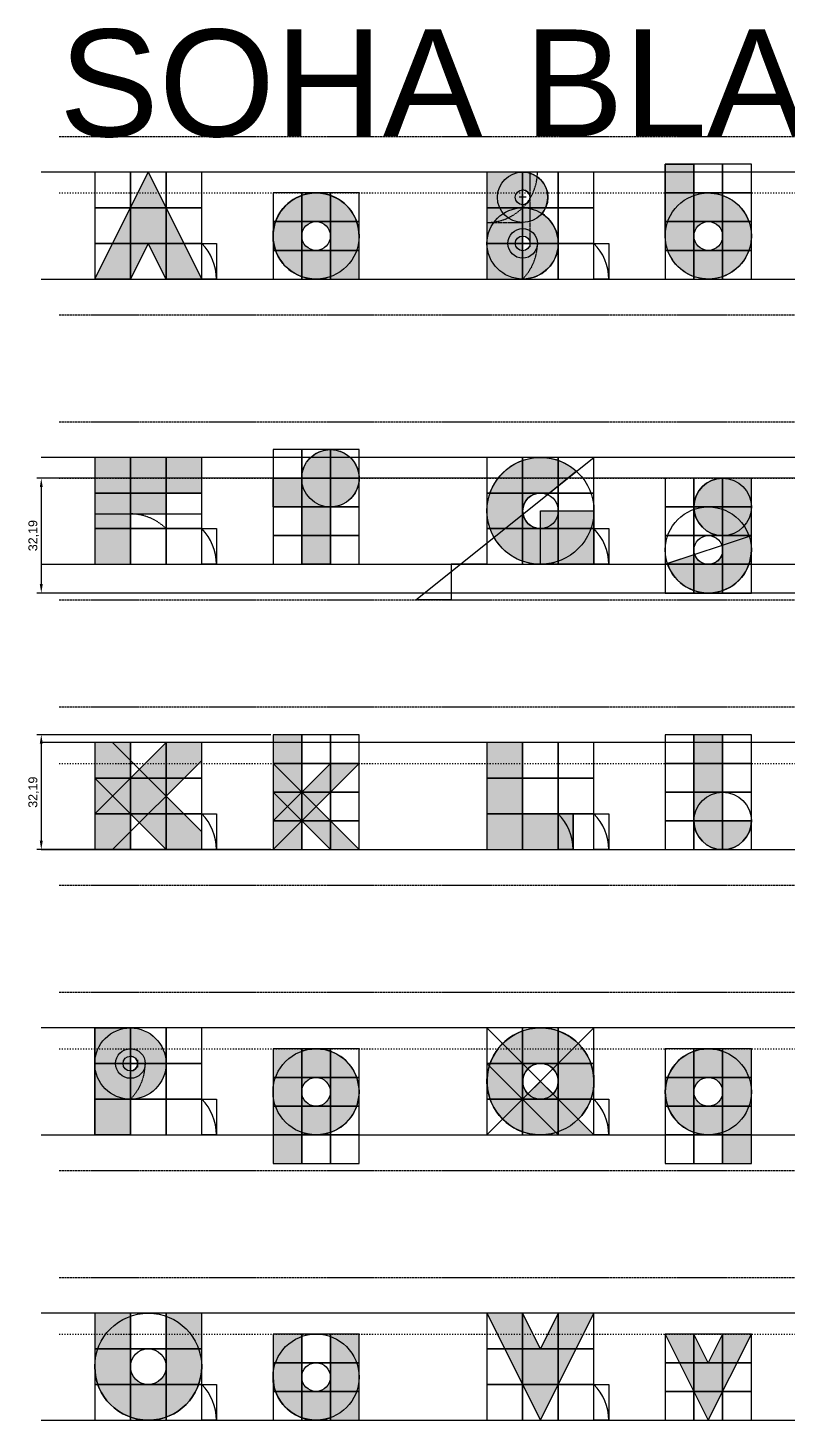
# Model space of a CAD drawing. Header units: millimetres. Extents: x -19 to 3010, y -292 to 470.
# Drawn here: x -18.8 to 194.5, y 80 to 470.4 of the extents above; entities that cross this region are included whole.
import ezdxf

# ---------------------------------------------------------------- set-up
doc = ezdxf.new("R2010")
doc.units = ezdxf.units.MM
doc.linetypes.add('ACAD_ISO02W100', pattern=[15, 12, -3])
doc.linetypes.add('ACAD_ISO03W100', pattern=[30, 12, -18])
for name, color, linetype in [('GUIDES', 252, 'Continuous'), ('guides_minor', 12, 'Continuous'), ('Lettering', 7, 'Continuous'), ('LINES', 252, 'Continuous'), ('Outlines', 5, 'Continuous')]:
    doc.layers.add(name, color=color, linetype=linetype)
doc.styles.get("Standard").update_dxf_attribs({"font": 'arial.ttf'})
doc.dimstyles.new('ISO-25', dxfattribs={"dimtxt": 2.5, "dimasz": 2.5, "dimexe": 1.25, "dimexo": 0.625, "dimtad": 1, "dimtxsty": 'Standard', "dimcen": 2.5, "dimadec": 0, "dimazin": 0, "dimtfac": 1, "dimtmove": 0, "dimatfit": 3, "dimfxl": 1, "dimarcsym": 0})

# ---------------------------------------------------------------- blocks, each defined once
blk = doc.blocks.new('*D9')
at = {"layer": 'Defpoints', "color": 0, "transparency": 16777216}
for p in [(50.00000000000005, 272.1895141649748), (-14.99999999999999, 240.0000000000001), (50.00000000000004, 240.0000000000001)]:
    blk.add_point(p, dxfattribs=at)
at = {"layer": 'guides_minor', "color": 0, "lineweight": -2, "transparency": 16777216}
for p, q in [((49.37500000000005, 272.1895141649748), (-16.25000000000001, 272.1895141649748)), ((-15, 269.6895141649748), (-14.99999999999999, 242.5000000000001)), ((49.37500000000004, 240.0000000000001), (-16.25, 240.0000000000001))]:
    blk.add_line(p, q, dxfattribs=at)
at = {"layer": 'guides_minor', "color": 0, "transparency": 16777216}
for points in [[(-15.41666666666667, 269.6895141649748), (-14.58333333333334, 269.6895141649748), (-15, 272.1895141649748)], [(-15.41666666666666, 242.5000000000001), (-14.58333333333333, 242.5000000000001), (-14.99999999999999, 240.0000000000001)]]:
    blk.add_solid(points, dxfattribs=at)
at = {"layer": 'guides_minor', "color": 0, "transparency": 16777216, "insert": (-17.12738744884031, 256.0947570824874), "char_height": 2.5, "attachment_point": 5, "rotation": 90}
blk.add_mtext('32,19', dxfattribs=at)
blk = doc.blocks.new('*D10')
at = {"layer": 'Defpoints', "color": 0, "transparency": 16777216}
for p in [(490.0000000000002, 344.1421356237311), (-15, 311.9526214587565), (490.0000000000002, 311.9526214587566)]:
    blk.add_point(p, dxfattribs=at)
at = {"layer": 'guides_minor', "color": 0, "lineweight": -2, "transparency": 16777216}
for p, q in [((489.3750000000002, 344.1421356237311), (-16.25000000000002, 344.142135623731)), ((-15.00000000000001, 341.642135623731), (-15, 314.4526214587565)), ((489.3750000000002, 311.9526214587566), (-16.25000000000001, 311.9526214587565))]:
    blk.add_line(p, q, dxfattribs=at)
at = {"layer": 'guides_minor', "color": 0, "transparency": 16777216}
for points in [[(-15.41666666666668, 341.642135623731), (-14.58333333333334, 341.642135623731), (-15.00000000000001, 344.142135623731)], [(-15.41666666666667, 314.4526214587565), (-14.58333333333334, 314.4526214587565), (-15, 311.9526214587565)]]:
    blk.add_solid(points, dxfattribs=at)
at = {"layer": 'guides_minor', "color": 0, "transparency": 16777216, "insert": (-17.12738744884029, 328.0473785412437), "char_height": 2.5, "attachment_point": 5, "rotation": 90}
blk.add_mtext('32,19', dxfattribs=at)

msp = doc.modelspace()

# ---------------------------------------------------------------- hatches: boundary and pattern name
at = {"layer": 'Lettering'}
h = msp.add_hatch(color=256, dxfattribs=at)
h.dxf.hatch_style = 1
h.paths.add_polyline_path([(2.309263891220326e-14, 400), (15.00000000000002, 430), (30.00000000000002, 400), (20.00000000000002, 400), (15.00000000000002, 410), (10.00000000000002, 400)])
h = msp.add_hatch(color=256, dxfattribs=at)
h.dxf.hatch_style = 1
edge = h.paths.add_edge_path(flags=16)
edge.add_line((120, 425), (120, 420.857864376269))
edge.add_arc((120, 422.9289321881345), 2.071067811865476, 270.0000000000004, 449.9999999999995)
edge = h.paths.add_edge_path(flags=16)
edge.add_line((120, 407.9289321881345), (120, 412.0710678118655))
edge.add_arc((120, 410), 2.071067811865476, -90, 90, ccw=False)
edge = h.paths.add_edge_path()
edge.add_arc((120, 410), 10, 269.9999999999999, 417.1202071191413)
edge.add_arc((120, 422.9289321881345), 7.071067811865461, 320.1518976431338, 450)
edge.add_line((120, 430), (110, 430))
edge.add_line((110, 430), (110, 400))
edge.add_line((110, 400), (120, 400))
h = msp.add_hatch(color=256, dxfattribs=at)
h.dxf.hatch_style = 1
edge = h.paths.add_edge_path(flags=16)
edge.add_arc((172.0710678118655, 412.0710678118655), 4.023689270621816, 0, 360)
edge = h.paths.add_edge_path()
edge.add_line((168.0473785412437, 432.1895141649746), (168.0473785412437, 424.142135623731))
edge.add_line((168.0473785412437, 424.142135623731), (168.0473785412437, 423.4517796864425))
edge.add_arc((172.0710678118655, 412.0710678118655), 12.07106781186544, -179.99999999999977, 109.47122063449069, ccw=False)
edge.add_line((160, 412.0710678118655), (160, 416.0947570824873))
edge.add_line((160, 416.0947570824873), (160, 424.142135623731))
edge.add_line((160, 424.142135623731), (160, 432.1895141649746))
edge.add_line((160, 432.1895141649746), (168.0473785412437, 432.1895141649746))
h = msp.add_hatch(color=256, dxfattribs=at)
h.dxf.hatch_style = 1
edge = h.paths.add_edge_path(flags=16)
edge.add_arc((62.07106781186549, 412.0710678118655), 4.023689270621844, 0, 270.0000000000001, ccw=False)
edge.add_line((66.09475708248732, 412.0710678118655), (66.09475708248732, 408.0473785412437))
edge.add_line((66.09475708248732, 408.0473785412437), (62.0710678118655, 408.0473785412436))
edge = h.paths.add_edge_path()
edge.add_line((66.09475708248732, 400.6903559372885), (66.09475708248732, 400))
edge.add_line((66.09475708248732, 400), (74.14213562373098, 400))
edge.add_line((74.14213562373098, 400), (74.14213562373098, 412.0710678118655))
edge.add_arc((62.0710678118655, 412.0710678118654), 12.07106781186548, 2.698094356339562e-13, 289.4712206344907)
h = msp.add_hatch(color=256, dxfattribs=at)
h.dxf.hatch_style = 1
edge = h.paths.add_edge_path()
edge.add_line((66.09475708248729, 336.0947570824873), (66.09475708248729, 328.0473785412437))
edge.add_line((66.09475708248729, 328.0473785412437), (66.09475708248729, 320))
edge.add_line((66.09475708248729, 320), (58.04737854124365, 320))
edge.add_line((58.04737854124365, 320), (58.04737854124365, 328.0473785412437))
edge.add_line((58.04737854124365, 328.0473785412437), (58.04737854124365, 336.0947570824873))
edge.add_line((58.04737854124365, 336.0947570824873), (50, 336.0947570824873))
edge.add_line((50, 336.0947570824873), (50, 344.142135623731))
edge.add_line((50, 344.142135623731), (58.04737854124365, 344.142135623731))
edge.add_arc((66.09475708248732, 344.142135623731), 8.047378541243667, -90.00000000000023, 180, ccw=False)
h = msp.add_hatch(color=256, dxfattribs=at)
h.dxf.hatch_style = 1
h.paths.add_polyline_path([(3.552713678800501e-15, 350), (3.552713678800501e-15, 320), (10, 320), (10.00000000000001, 334.142135623731), (20, 334.142135623731), (20, 340), (30, 340), (30, 350)])
h = msp.add_hatch(color=256, dxfattribs=at)
h.dxf.hatch_style = 1
edge = h.paths.add_edge_path()
edge.add_line((125, 340), (127.5, 340))
edge.add_line((127.5, 340), (135.1058938786648, 346.0847151029319))
edge.add_arc((125, 335.0000000000001), 15.00000000000005, 47.6446851857757, 289.4712206344906)
edge.add_line((130, 320.857864376269), (130, 320))
edge.add_line((130, 320), (140, 320))
edge.add_line((140, 320), (140, 335))
edge.add_line((140, 335), (125, 335))
edge.add_line((125, 335), (125, 330))
edge.add_arc((125, 335), 5, 90, 270, ccw=False)
h = msp.add_hatch(color=256, dxfattribs=at)
h.dxf.hatch_style = 1
edge = h.paths.add_edge_path()
edge.add_arc((176.0947570824873, 336.0947570824873), 8.047378541243631, 90, 270)
edge.add_line((176.0947570824873, 328.0473785412437), (176.0947570824873, 324.0236892706218))
edge.add_arc((172.0710678118654, 324.0236892706218), 4.023689270621844, -161.5650511770791, 0, ccw=False)
edge.add_line((168.2538610042815, 322.7512870014273), (160.6194473891135, 320.2064824630379))
edge.add_arc((172.0710678118654, 324.0236892706218), 12.0710678118655, 198.4349488229218, 360)
edge.add_line((184.142135623731, 324.0236892706218), (184.142135623731, 344.142135623731))
edge.add_line((184.142135623731, 344.142135623731), (176.0947570824873, 344.142135623731))
h = msp.add_hatch(color=256, dxfattribs=at)
h.dxf.hatch_style = 1
h.paths.add_polyline_path([(20.00000000000001, 240), (30.00000000000001, 240), (30.00000000000001, 245), (20.00000000000001, 255), (30.00000000000001, 265), (30.00000000000001, 270), (20.00000000000001, 270), (10.00000000000001, 260), (10.00000000000001, 270), (1.4210854715202e-14, 270), (1.4210854715202e-14, 240), (10.00000000000001, 240), (10.00000000000001, 250)])
h = msp.add_hatch(color=256, dxfattribs=at)
h.dxf.hatch_style = 1
h.paths.add_polyline_path([(74.14213562373098, 264.142135623731), (66.09475708248732, 264.142135623731), (58.04737854124367, 256.0947570824873), (58.04737854124367, 272.1895141649746), (50.00000000000002, 272.1895141649746), (50.00000000000002, 240), (58.04737854124367, 240), (58.04737854124367, 248.0473785412436), (66.09475708248732, 240), (74.14213562373098, 240), (62.07106781186551, 252.0710678118655)])
h = msp.add_hatch(color=256, dxfattribs=at)
h.dxf.hatch_style = 1
h.paths.add_polyline_path([(120, 270), (110, 270), (110, 240), (134.142135623731, 240), (134.142135623731, 250), (120, 250)])
h = msp.add_hatch(color=256, dxfattribs=at)
h.dxf.hatch_style = 1
edge = h.paths.add_edge_path()
edge.add_line((168.0473785412437, 264.142135623731), (168.0473785412437, 256.0947570824873))
edge.add_line((168.0473785412437, 256.0947570824873), (168.0473785412437, 248.0473785412437))
edge.add_arc((176.0947570824873, 248.0473785412437), 8.047378541243631, 180, 360)
edge.add_line((184.142135623731, 248.0473785412437), (176.0947570824873, 248.0473785412437))
edge.add_line((176.0947570824873, 248.0473785412437), (176.0947570824873, 256.0947570824873))
edge.add_line((176.0947570824873, 256.0947570824873), (176.0947570824873, 264.142135623731))
edge.add_line((176.0947570824873, 264.142135623731), (176.0947570824873, 272.1895141649746))
edge.add_line((176.0947570824873, 272.1895141649746), (168.0473785412437, 272.1895141649746))
edge.add_line((168.0473785412437, 272.1895141649746), (168.0473785412437, 264.142135623731))
h = msp.add_hatch(color=256, dxfattribs=at)
h.dxf.hatch_style = 1
edge = h.paths.add_edge_path(flags=16)
edge.add_line((10, 182.0710678118655), (10, 177.9289321881345))
edge.add_arc((10, 180), 2.071067811865476, 270, 450)
edge = h.paths.add_edge_path()
edge.add_line((10, 160), (0, 160))
edge.add_line((0, 160), (0, 190))
edge.add_line((0, 190), (10, 190))
edge.add_arc((9.999999999999998, 180), 10, -90, 90, ccw=False)
edge.add_line((10, 170), (10, 160))
h = msp.add_hatch(color=256, dxfattribs=at)
h.dxf.hatch_style = 1
edge = h.paths.add_edge_path(flags=16)
edge.add_line((121.4644660940672, 171.4644660940672), (124.9999999999999, 175))
edge.add_line((124.9999999999999, 175), (128.5355339059327, 171.4644660940672))
edge.add_arc((124.9999999999999, 175), 5.000000000000041, 314.9999999999995, 585.0000000000005)
edge = h.paths.add_edge_path()
edge.add_arc((124.9999999999999, 175.0000000000001), 15.00000000000008, 314.9999999999998, 646.8744942979442)
edge.add_line((129.3541434669348, 160.6458565330652), (129.9999999999999, 160))
edge.add_line((129.9999999999999, 160), (139.9999999999999, 160))
edge.add_line((139.9999999999999, 160), (135.6066017177982, 164.3933982822018))
h = msp.add_hatch(color=256, dxfattribs=at)
h.dxf.hatch_style = 1
edge = h.paths.add_edge_path(flags=16)
edge.add_arc((62.07106781186539, 172.0710678118655), 4.023689270621823, 0, 360)
edge = h.paths.add_edge_path()
edge.add_arc((62.07106781186539, 172.0710678118655), 12.07106781186549, 250.5287793655094, 469.4712206344906)
edge.add_line((58.04737854124357, 183.4517796864425), (58.04737854124357, 184.142135623731))
edge.add_line((58.04737854124357, 184.142135623731), (49.99999999999991, 184.142135623731))
edge.add_line((49.99999999999991, 184.142135623731), (49.99999999999991, 151.9526214587563))
edge.add_line((49.99999999999991, 151.9526214587563), (58.04737854124357, 151.9526214587563))
edge.add_line((58.04737854124357, 151.9526214587563), (58.04737854124357, 160.6903559372885))
h = msp.add_hatch(color=256, dxfattribs=at)
h.dxf.hatch_style = 1
edge = h.paths.add_edge_path(flags=16)
edge.add_arc((172.0710678118654, 172.0710678118655), 4.023689270621816, 0, 360)
edge = h.paths.add_edge_path()
edge.add_line((176.0947570824872, 184.142135623731), (176.0947570824872, 183.4517796864425))
edge.add_arc((172.0710678118654, 172.0710678118655), 12.07106781186546, 70.52877936550934, 289.4712206344906)
edge.add_line((176.0947570824872, 160.6903559372885), (176.0947570824872, 151.9526214587563))
edge.add_line((176.0947570824872, 151.9526214587563), (184.1421356237309, 151.9526214587563))
edge.add_line((184.1421356237309, 151.9526214587563), (184.1421356237309, 184.142135623731))
edge.add_line((184.1421356237309, 184.142135623731), (176.0947570824872, 184.142135623731))
h = msp.add_hatch(color=256, dxfattribs=at)
h.dxf.hatch_style = 1
edge = h.paths.add_edge_path()
edge.add_line((19.99999999999994, 110), (19.99999999999994, 95))
edge.add_arc((14.99999999999994, 95), 4.999999999999998, -180, 0, ccw=False)
edge.add_line((9.999999999999943, 95), (9.999999999999943, 110))
edge.add_line((9.999999999999943, 110), (-5.684341886080801e-14, 110))
edge.add_line((-5.684341886080801e-14, 110), (-5.684341886080801e-14, 95))
edge.add_arc((14.99999999999994, 95), 15, 180, 360)
edge.add_line((29.99999999999994, 95), (29.99999999999994, 110))
edge.add_line((29.99999999999994, 110), (19.99999999999994, 110))
h = msp.add_hatch(color=256, dxfattribs=at)
h.dxf.hatch_style = 1
h.paths.add_polyline_path([(110, 110), (125, 80), (140, 110), (130, 110), (125, 100), (120, 110)])
h = msp.add_hatch(color=256, dxfattribs=at)
h.dxf.hatch_style = 1
edge = h.paths.add_edge_path()
edge.add_arc((62.07106781186538, 92.07106781186546), 4.02368927062183, -180, 0, ccw=False)
edge.add_line((58.04737854124355, 92.07106781186546), (58.04737854124355, 104.1421356237309))
edge.add_line((58.04737854124355, 104.1421356237309), (49.9999999999999, 104.1421356237309))
edge.add_line((49.9999999999999, 104.1421356237309), (49.9999999999999, 92.07106781186546))
edge.add_arc((62.07106781186538, 92.07106781186548), 12.07106781186548, 180, 289.4712206344906)
edge.add_line((66.0947570824872, 80.69035593728847), (66.0947570824872, 79.99999999999999))
edge.add_line((66.0947570824872, 79.99999999999999), (74.14213562373087, 79.99999999999999))
edge.add_line((74.14213562373087, 79.99999999999999), (74.14213562373087, 104.1421356237309))
edge.add_line((74.14213562373087, 104.1421356237309), (66.0947570824872, 104.1421356237309))
edge.add_line((66.0947570824872, 104.1421356237309), (66.0947570824872, 92.07106781186546))
h = msp.add_hatch(color=256, dxfattribs=at)
h.dxf.hatch_style = 1
h.paths.add_polyline_path([(168.0473785412436, 104.142135623731), (160, 104.1421356237309), (172.0710678118654, 80), (184.1421356237309, 104.142135623731), (176.0947570824873, 104.142135623731), (172.0710678118654, 96.09475708248726)])

# ---------------------------------------------------------------- linework, layer by layer
at = {"layer": 'GUIDES'}
for points in [[(2.309263891220326e-14, 420), (10.00000000000002, 420), (10.00000000000002, 430), (2.309263891220326e-14, 430)], [(10.00000000000002, 420), (20.00000000000002, 420), (20.00000000000002, 430), (10.00000000000002, 430)], [(20.00000000000002, 420), (30.00000000000002, 420), (30.00000000000002, 430), (20.00000000000002, 430)], [(110, 420), (120, 420), (120, 430), (110, 430)], [(120, 420), (130, 420), (130, 430), (120, 430)], [(130, 420), (140, 420), (140, 430), (130, 430)], [(160, 424.142135623731), (168.0473785412437, 424.142135623731), (168.0473785412437, 432.1895141649746), (160, 432.1895141649746)], [(168.0473785412437, 424.142135623731), (176.0947570824873, 424.142135623731), (176.0947570824873, 432.1895141649746), (168.0473785412437, 432.1895141649746)], [(176.0947570824873, 424.142135623731), (184.142135623731, 424.142135623731), (184.142135623731, 432.1895141649746), (176.0947570824873, 432.1895141649746)], [(50.00000000000002, 416.0947570824873), (58.04737854124367, 416.0947570824873), (58.04737854124367, 424.142135623731), (50.00000000000002, 424.142135623731)], [(58.04737854124367, 416.0947570824873), (66.09475708248732, 416.0947570824873), (66.09475708248732, 424.142135623731), (58.04737854124367, 424.142135623731)], [(66.09475708248732, 416.0947570824873), (74.14213562373098, 416.0947570824873), (74.14213562373098, 424.142135623731), (66.09475708248732, 424.142135623731)], [(160, 416.0947570824873), (168.0473785412437, 416.0947570824873), (168.0473785412437, 424.142135623731), (160, 424.142135623731)], [(168.0473785412437, 416.0947570824873), (176.0947570824873, 416.0947570824873), (176.0947570824873, 424.142135623731), (168.0473785412437, 424.142135623731)], [(176.0947570824873, 416.0947570824873), (184.142135623731, 416.0947570824873), (184.142135623731, 424.142135623731), (176.0947570824873, 424.142135623731)], [(2.309263891220326e-14, 410), (10.00000000000002, 410), (10.00000000000002, 420), (2.309263891220326e-14, 420)], [(10.00000000000002, 410), (20.00000000000002, 410), (20.00000000000002, 420), (10.00000000000002, 420)], [(20.00000000000002, 410), (30.00000000000002, 410), (30.00000000000002, 420), (20.00000000000002, 420)], [(110, 410), (120, 410), (120, 420), (110, 420)], [(120, 410), (130, 410), (130, 420), (120, 420)], [(130, 410), (140, 410), (140, 420), (130, 420)], [(50.00000000000002, 408.0473785412437), (58.04737854124367, 408.0473785412437), (58.04737854124367, 416.0947570824873), (50.00000000000002, 416.0947570824873)], [(58.04737854124367, 408.0473785412437), (66.09475708248732, 408.0473785412437), (66.09475708248732, 416.0947570824873), (58.04737854124367, 416.0947570824873)], [(66.09475708248732, 408.0473785412437), (74.14213562373098, 408.0473785412437), (74.14213562373098, 416.0947570824873), (66.09475708248732, 416.0947570824873)], [(160, 408.0473785412437), (168.0473785412437, 408.0473785412437), (168.0473785412437, 416.0947570824873), (160, 416.0947570824873)], [(168.0473785412437, 408.0473785412437), (176.0947570824873, 408.0473785412437), (176.0947570824873, 416.0947570824873), (168.0473785412437, 416.0947570824873)], [(176.0947570824873, 408.0473785412437), (184.142135623731, 408.0473785412437), (184.142135623731, 416.0947570824873), (176.0947570824873, 416.0947570824873)], [(2.309263891220326e-14, 400), (10.00000000000002, 400), (10.00000000000002, 410), (2.309263891220326e-14, 410)], [(10.00000000000002, 400), (20.00000000000002, 400), (20.00000000000002, 410), (10.00000000000002, 410)], [(20.00000000000002, 400), (30.00000000000002, 400), (30.00000000000002, 410), (20.00000000000002, 410)], [(34.14213562373097, 400), (30.00000000000002, 400), (30.00000000000002, 410), (34.14213562373097, 410)], [(110, 400), (120, 400), (120, 410), (110, 410)], [(120, 400), (130, 400), (130, 410), (120, 410)], [(130, 400), (140, 400), (140, 410), (130, 410)], [(144.142135623731, 400), (140, 400), (140, 410), (144.142135623731, 410)], [(50.00000000000002, 400), (58.04737854124367, 400), (58.04737854124367, 408.0473785412437), (50.00000000000002, 408.0473785412437)], [(58.04737854124367, 400), (66.09475708248732, 400), (66.09475708248732, 408.0473785412437), (58.04737854124367, 408.0473785412437)], [(66.09475708248732, 400), (74.14213562373098, 400), (74.14213562373098, 408.0473785412437), (66.09475708248732, 408.0473785412437)], [(160, 400), (168.0473785412437, 400), (168.0473785412437, 408.0473785412437), (160, 408.0473785412437)], [(168.0473785412437, 400), (176.0947570824873, 400), (176.0947570824873, 408.0473785412437), (168.0473785412437, 408.0473785412437)], [(176.0947570824873, 400), (184.142135623731, 400), (184.142135623731, 408.0473785412437), (176.0947570824873, 408.0473785412437)], [(50, 344.142135623731), (58.04737854124365, 344.142135623731), (58.04737854124365, 352.1895141649746), (50, 352.1895141649746)], [(58.04737854124365, 344.142135623731), (66.09475708248729, 344.142135623731), (66.09475708248729, 352.1895141649746), (58.04737854124365, 352.1895141649746)], [(66.09475708248729, 344.142135623731), (74.14213562373095, 344.142135623731), (74.14213562373095, 352.1895141649746), (66.09475708248729, 352.1895141649746)], [(3.552713678800501e-15, 340), (10, 340), (10, 350), (3.552713678800501e-15, 350)], [(10, 340), (20, 340), (20, 350), (10, 350)], [(20, 340), (30, 340), (30, 350), (20, 350)], [(110, 340), (120, 340), (120, 350), (110, 350)], [(120, 340), (130, 340), (130, 350), (120, 350)], [(130, 340), (140, 340), (140, 350), (130, 350)], [(50, 336.0947570824873), (58.04737854124365, 336.0947570824873), (58.04737854124365, 344.142135623731), (50, 344.142135623731)], [(58.04737854124365, 336.0947570824873), (66.09475708248729, 336.0947570824873), (66.09475708248729, 344.142135623731), (58.04737854124365, 344.142135623731)], [(66.09475708248729, 336.0947570824873), (74.14213562373095, 336.0947570824873), (74.14213562373095, 344.142135623731), (66.09475708248729, 344.142135623731)], [(160, 336.0947570824873), (168.0473785412437, 336.0947570824873), (168.0473785412437, 344.142135623731), (160, 344.142135623731)], [(168.0473785412437, 336.0947570824873), (176.0947570824873, 336.0947570824873), (176.0947570824873, 344.142135623731), (168.0473785412437, 344.142135623731)], [(176.0947570824873, 336.0947570824873), (184.142135623731, 336.0947570824873), (184.142135623731, 344.142135623731), (176.0947570824873, 344.142135623731)], [(3.552713678800501e-15, 330), (10, 330), (10, 340), (3.552713678800501e-15, 340)], [(10, 330), (20, 330), (20, 340), (10, 340)], [(20, 330), (30, 330), (30, 340), (20, 340)], [(110, 330), (120, 330), (120, 340), (110, 340)], [(120, 330), (130, 330), (130, 340), (120, 340)], [(130, 330), (140, 330), (140, 340), (130, 340)], [(50, 328.0473785412437), (58.04737854124365, 328.0473785412437), (58.04737854124365, 336.0947570824873), (50, 336.0947570824873)], [(58.04737854124365, 328.0473785412437), (66.09475708248729, 328.0473785412437), (66.09475708248729, 336.0947570824873), (58.04737854124365, 336.0947570824873)], [(66.09475708248729, 328.0473785412437), (74.14213562373095, 328.0473785412437), (74.14213562373095, 336.0947570824873), (66.09475708248729, 336.0947570824873)], [(160, 328.0473785412437), (168.0473785412437, 328.0473785412437), (168.0473785412437, 336.0947570824873), (160, 336.0947570824873)], [(168.0473785412437, 328.0473785412437), (176.0947570824873, 328.0473785412437), (176.0947570824873, 336.0947570824873), (168.0473785412437, 336.0947570824873)], [(176.0947570824873, 328.0473785412437), (184.142135623731, 328.0473785412437), (184.142135623731, 336.0947570824873), (176.0947570824873, 336.0947570824873)], [(3.552713678800501e-15, 320), (10, 320), (10, 330), (3.552713678800501e-15, 330)], [(10, 320), (20, 320), (20, 330), (10, 330)], [(20, 320), (30, 320), (30, 330), (20, 330)], [(34.14213562373095, 320), (30, 320), (30, 330), (34.14213562373095, 330)], [(50, 320), (58.04737854124365, 320), (58.04737854124365, 328.0473785412437), (50, 328.0473785412437)], [(58.04737854124365, 320), (66.09475708248729, 320), (66.09475708248729, 328.0473785412437), (58.04737854124365, 328.0473785412437)], [(66.09475708248729, 320), (74.14213562373095, 320), (74.14213562373095, 328.0473785412437), (66.09475708248729, 328.0473785412437)], [(110, 320), (120, 320), (120, 330), (110, 330)], [(120, 320), (130, 320), (130, 330), (120, 330)], [(130, 320), (140, 320), (140, 330), (130, 330)], [(144.142135623731, 320), (140, 320), (140, 330), (144.142135623731, 330)], [(160, 320), (168.0473785412437, 320), (168.0473785412437, 328.0473785412437), (160, 328.0473785412437)], [(168.0473785412437, 320), (176.0947570824873, 320), (176.0947570824873, 328.0473785412437), (168.0473785412437, 328.0473785412437)], [(176.0947570824873, 320), (184.142135623731, 320), (184.142135623731, 328.0473785412437), (176.0947570824873, 328.0473785412437)], [(160, 311.9526214587563), (168.0473785412437, 311.9526214587563), (168.0473785412437, 320), (160, 320)], [(168.0473785412437, 311.9526214587563), (176.0947570824873, 311.9526214587563), (176.0947570824873, 320), (168.0473785412437, 320)], [(176.0947570824873, 311.9526214587563), (184.142135623731, 311.9526214587563), (184.142135623731, 320), (176.0947570824873, 320)], [(1.4210854715202e-14, 260), (10.00000000000001, 260), (10.00000000000001, 270), (1.4210854715202e-14, 270)], [(10.00000000000001, 260), (20.00000000000001, 260), (20.00000000000001, 270), (10.00000000000001, 270)], [(20.00000000000001, 260), (30.00000000000001, 260), (30.00000000000001, 270), (20.00000000000001, 270)], [(50.00000000000002, 264.142135623731), (58.04737854124367, 264.142135623731), (58.04737854124367, 272.1895141649746), (50.00000000000002, 272.1895141649746)], [(58.04737854124367, 264.142135623731), (66.09475708248732, 264.142135623731), (66.09475708248732, 272.1895141649746), (58.04737854124367, 272.1895141649746)], [(66.09475708248732, 264.142135623731), (74.14213562373098, 264.142135623731), (74.14213562373098, 272.1895141649746), (66.09475708248732, 272.1895141649746)], [(110, 260), (120, 260), (120, 270), (110, 270)], [(120, 260), (130, 260), (130, 270), (120, 270)], [(130, 260), (140, 260), (140, 270), (130, 270)], [(160, 264.142135623731), (168.0473785412437, 264.142135623731), (168.0473785412437, 272.1895141649746), (160, 272.1895141649746)], [(168.0473785412437, 264.142135623731), (176.0947570824873, 264.142135623731), (176.0947570824873, 272.1895141649746), (168.0473785412437, 272.1895141649746)], [(176.0947570824873, 264.142135623731), (184.142135623731, 264.142135623731), (184.142135623731, 272.1895141649746), (176.0947570824873, 272.1895141649746)], [(50.00000000000002, 256.0947570824873), (58.04737854124367, 256.0947570824873), (58.04737854124367, 264.142135623731), (50.00000000000002, 264.142135623731)], [(58.04737854124367, 256.0947570824873), (66.09475708248732, 256.0947570824873), (66.09475708248732, 264.142135623731), (58.04737854124367, 264.142135623731)], [(66.09475708248732, 256.0947570824873), (74.14213562373098, 256.0947570824873), (74.14213562373098, 264.142135623731), (66.09475708248732, 264.142135623731)], [(160, 256.0947570824873), (168.0473785412437, 256.0947570824873), (168.0473785412437, 264.142135623731), (160, 264.142135623731)], [(168.0473785412437, 256.0947570824873), (176.0947570824873, 256.0947570824873), (176.0947570824873, 264.142135623731), (168.0473785412437, 264.142135623731)], [(176.0947570824873, 256.0947570824873), (184.142135623731, 256.0947570824873), (184.142135623731, 264.142135623731), (176.0947570824873, 264.142135623731)], [(1.4210854715202e-14, 250), (10.00000000000001, 250), (10.00000000000001, 260), (1.4210854715202e-14, 260)], [(10.00000000000001, 250), (20.00000000000001, 250), (20.00000000000001, 260), (10.00000000000001, 260)], [(20.00000000000001, 250), (30.00000000000001, 250), (30.00000000000001, 260), (20.00000000000001, 260)], [(110, 250), (120, 250), (120, 260), (110, 260)], [(120, 250), (130, 250), (130, 260), (120, 260)], [(130, 250), (140, 250), (140, 260), (130, 260)], [(50.00000000000002, 248.0473785412437), (58.04737854124367, 248.0473785412437), (58.04737854124367, 256.0947570824873), (50.00000000000002, 256.0947570824873)], [(58.04737854124367, 248.0473785412437), (66.09475708248732, 248.0473785412437), (66.09475708248732, 256.0947570824873), (58.04737854124367, 256.0947570824873)], [(66.09475708248732, 248.0473785412437), (74.14213562373098, 248.0473785412437), (74.14213562373098, 256.0947570824873), (66.09475708248732, 256.0947570824873)], [(160, 248.0473785412437), (168.0473785412437, 248.0473785412437), (168.0473785412437, 256.0947570824873), (160, 256.0947570824873)], [(168.0473785412437, 248.0473785412437), (176.0947570824873, 248.0473785412437), (176.0947570824873, 256.0947570824873), (168.0473785412437, 256.0947570824873)], [(176.0947570824873, 248.0473785412437), (184.142135623731, 248.0473785412437), (184.142135623731, 256.0947570824873), (176.0947570824873, 256.0947570824873)], [(1.4210854715202e-14, 240), (10.00000000000001, 240), (10.00000000000001, 250), (1.4210854715202e-14, 250)], [(10.00000000000001, 240), (20.00000000000001, 240), (20.00000000000001, 250), (10.00000000000001, 250)], [(20.00000000000001, 240), (30.00000000000001, 240), (30.00000000000001, 250), (20.00000000000001, 250)], [(34.14213562373097, 240), (30.00000000000001, 240), (30.00000000000001, 250), (34.14213562373097, 250)], [(110, 240), (120, 240), (120, 250), (110, 250)], [(120, 240), (130, 240), (130, 250), (120, 250)], [(130, 240), (140, 240), (140, 250), (130, 250)], [(134.142135623731, 240), (130, 240), (130, 250), (134.142135623731, 250)], [(144.142135623731, 240), (140, 240), (140, 250), (144.142135623731, 250)], [(50.00000000000002, 240), (58.04737854124367, 240), (58.04737854124367, 248.0473785412437), (50.00000000000002, 248.0473785412437)], [(58.04737854124367, 240), (66.09475708248732, 240), (66.09475708248732, 248.0473785412437), (58.04737854124367, 248.0473785412437)], [(66.09475708248732, 240), (74.14213562373098, 240), (74.14213562373098, 248.0473785412437), (66.09475708248732, 248.0473785412437)], [(160, 240), (168.0473785412437, 240), (168.0473785412437, 248.0473785412437), (160, 248.0473785412437)], [(168.0473785412437, 240), (176.0947570824873, 240), (176.0947570824873, 248.0473785412437), (168.0473785412437, 248.0473785412437)], [(176.0947570824873, 240), (184.142135623731, 240), (184.142135623731, 248.0473785412437), (176.0947570824873, 248.0473785412437)], [(8.881784197001252e-15, 180), (10.00000000000001, 180), (10.00000000000001, 190), (8.881784197001252e-15, 190)], [(10.00000000000001, 180), (20.00000000000001, 180), (20.00000000000001, 190), (10.00000000000001, 190)], [(20.00000000000001, 180), (30.00000000000001, 180), (30.00000000000001, 190), (20.00000000000001, 190)], [(110, 180), (120, 180), (120, 190), (110, 190)], [(120, 180), (130, 180), (130, 190), (120, 190)], [(130, 180), (140, 180), (140, 190), (130, 190)], [(49.99999999999998, 176.0947570824873), (58.04737854124363, 176.0947570824873), (58.04737854124363, 184.142135623731), (49.99999999999998, 184.142135623731)], [(58.04737854124363, 176.0947570824873), (66.09475708248728, 176.0947570824873), (66.09475708248728, 184.142135623731), (58.04737854124363, 184.142135623731)], [(66.09475708248728, 176.0947570824873), (74.14213562373094, 176.0947570824873), (74.14213562373094, 184.142135623731), (66.09475708248728, 184.142135623731)], [(160, 176.0947570824873), (168.0473785412436, 176.0947570824873), (168.0473785412436, 184.142135623731), (160, 184.142135623731)], [(168.0473785412436, 176.0947570824873), (176.0947570824873, 176.0947570824873), (176.0947570824873, 184.142135623731), (168.0473785412436, 184.142135623731)], [(176.0947570824873, 176.0947570824873), (184.142135623731, 176.0947570824873), (184.142135623731, 184.142135623731), (176.0947570824873, 184.142135623731)], [(8.881784197001252e-15, 170), (10.00000000000001, 170), (10.00000000000001, 180), (8.881784197001252e-15, 180)], [(10.00000000000001, 170), (20.00000000000001, 170), (20.00000000000001, 180), (10.00000000000001, 180)], [(20.00000000000001, 170), (30.00000000000001, 170), (30.00000000000001, 180), (20.00000000000001, 180)], [(110, 170), (120, 170), (120, 180), (110, 180)], [(120, 170), (130, 170), (130, 180), (120, 180)], [(130, 170), (140, 170), (140, 180), (130, 180)], [(49.99999999999998, 168.0473785412437), (58.04737854124363, 168.0473785412437), (58.04737854124363, 176.0947570824873), (49.99999999999998, 176.0947570824873)], [(58.04737854124363, 168.0473785412437), (66.09475708248728, 168.0473785412437), (66.09475708248728, 176.0947570824873), (58.04737854124363, 176.0947570824873)], [(66.09475708248728, 168.0473785412437), (74.14213562373094, 168.0473785412437), (74.14213562373094, 176.0947570824873), (66.09475708248728, 176.0947570824873)], [(160, 168.0473785412437), (168.0473785412436, 168.0473785412437), (168.0473785412436, 176.0947570824873), (160, 176.0947570824873)], [(168.0473785412436, 168.0473785412437), (176.0947570824873, 168.0473785412437), (176.0947570824873, 176.0947570824873), (168.0473785412436, 176.0947570824873)], [(176.0947570824873, 168.0473785412437), (184.142135623731, 168.0473785412437), (184.142135623731, 176.0947570824873), (176.0947570824873, 176.0947570824873)], [(8.881784197001252e-15, 160), (10.00000000000001, 160), (10.00000000000001, 170), (8.881784197001252e-15, 170)], [(10.00000000000001, 160), (20.00000000000001, 160), (20.00000000000001, 170), (10.00000000000001, 170)], [(20.00000000000001, 160), (30.00000000000001, 160), (30.00000000000001, 170), (20.00000000000001, 170)], [(34.14213562373096, 160), (30.00000000000001, 160), (30.00000000000001, 170), (34.14213562373096, 170)], [(49.99999999999998, 160), (58.04737854124363, 160), (58.04737854124363, 168.0473785412437), (49.99999999999998, 168.0473785412437)], [(58.04737854124363, 160), (66.09475708248728, 160), (66.09475708248728, 168.0473785412437), (58.04737854124363, 168.0473785412437)], [(66.09475708248728, 160), (74.14213562373094, 160), (74.14213562373094, 168.0473785412437), (66.09475708248728, 168.0473785412437)], [(110, 160), (120, 160), (120, 170), (110, 170)], [(120, 160), (130, 160), (130, 170), (120, 170)], [(130, 160), (140, 160), (140, 170), (130, 170)], [(144.142135623731, 160), (140, 160), (140, 170), (144.142135623731, 170)], [(160, 160), (168.0473785412436, 160), (168.0473785412436, 168.0473785412437), (160, 168.0473785412437)], [(168.0473785412436, 160), (176.0947570824873, 160), (176.0947570824873, 168.0473785412437), (168.0473785412436, 168.0473785412437)], [(176.0947570824873, 160), (184.142135623731, 160), (184.142135623731, 168.0473785412437), (176.0947570824873, 168.0473785412437)], [(49.99999999999998, 151.9526214587563), (58.04737854124363, 151.9526214587563), (58.04737854124363, 160), (49.99999999999998, 160)], [(58.04737854124363, 151.9526214587563), (66.09475708248728, 151.9526214587563), (66.09475708248728, 160), (58.04737854124363, 160)], [(66.09475708248728, 151.9526214587563), (74.14213562373094, 151.9526214587563), (74.14213562373094, 160), (66.09475708248728, 160)], [(160, 151.9526214587563), (168.0473785412436, 151.9526214587563), (168.0473785412436, 160), (160, 160)], [(168.0473785412436, 151.9526214587563), (176.0947570824873, 151.9526214587563), (176.0947570824873, 160), (168.0473785412436, 160)], [(176.0947570824873, 151.9526214587563), (184.142135623731, 151.9526214587563), (184.142135623731, 160), (176.0947570824873, 160)], [(3.552713678800501e-15, 100), (10, 100), (10, 110), (3.552713678800501e-15, 110)], [(10, 100), (20, 100), (20, 110), (10, 110)], [(20, 100), (30, 100), (30, 110), (20, 110)], [(110, 100), (120, 100), (120, 110), (110, 110)], [(120, 100), (130, 100), (130, 110), (120, 110)], [(130, 100), (140, 100), (140, 110), (130, 110)], [(49.99999999999996, 96.09475708248726), (58.04737854124361, 96.09475708248726), (58.04737854124361, 104.142135623731), (49.99999999999996, 104.142135623731)], [(58.04737854124361, 96.09475708248726), (66.09475708248726, 96.09475708248726), (66.09475708248726, 104.142135623731), (58.04737854124361, 104.142135623731)], [(66.09475708248726, 96.09475708248726), (74.14213562373092, 96.09475708248726), (74.14213562373092, 104.142135623731), (66.09475708248726, 104.142135623731)], [(160, 96.09475708248726), (168.0473785412436, 96.09475708248726), (168.0473785412436, 104.142135623731), (160, 104.142135623731)], [(168.0473785412436, 96.09475708248726), (176.0947570824873, 96.09475708248726), (176.0947570824873, 104.142135623731), (168.0473785412436, 104.142135623731)], [(176.0947570824873, 96.09475708248726), (184.1421356237309, 96.09475708248726), (184.1421356237309, 104.142135623731), (176.0947570824873, 104.142135623731)], [(3.552713678800501e-15, 90), (10, 90), (10, 100), (3.552713678800501e-15, 100)], [(10, 90), (20, 90), (20, 100), (10, 100)], [(20, 90), (30, 90), (30, 100), (20, 100)], [(110, 90), (120, 90), (120, 100), (110, 100)], [(120, 90), (130, 90), (130, 100), (120, 100)], [(130, 90), (140, 90), (140, 100), (130, 100)], [(49.99999999999996, 88.04737854124369), (58.04737854124361, 88.04737854124369), (58.04737854124361, 96.09475708248726), (49.99999999999996, 96.09475708248726)], [(58.04737854124361, 88.04737854124369), (66.09475708248726, 88.04737854124369), (66.09475708248726, 96.09475708248726), (58.04737854124361, 96.09475708248726)], [(66.09475708248726, 88.04737854124369), (74.14213562373092, 88.04737854124369), (74.14213562373092, 96.09475708248726), (66.09475708248726, 96.09475708248726)], [(160, 88.04737854124369), (168.0473785412436, 88.04737854124369), (168.0473785412436, 96.09475708248726), (160, 96.09475708248726)], [(168.0473785412436, 88.04737854124369), (176.0947570824873, 88.04737854124369), (176.0947570824873, 96.09475708248726), (168.0473785412436, 96.09475708248726)], [(176.0947570824873, 88.04737854124369), (184.1421356237309, 88.04737854124369), (184.1421356237309, 96.09475708248726), (176.0947570824873, 96.09475708248726)], [(3.552713678800501e-15, 80), (10, 80), (10, 90), (3.552713678800501e-15, 90)], [(10, 80), (20, 80), (20, 90), (10, 90)], [(20, 80), (30, 80), (30, 90), (20, 90)], [(34.14213562373095, 80), (30, 80), (30, 90), (34.14213562373095, 90)], [(110, 80), (120, 80), (120, 90), (110, 90)], [(120, 80), (130, 80), (130, 90), (120, 90)], [(130, 80), (140, 80), (140, 90), (130, 90)], [(144.142135623731, 80), (140, 80), (140, 90), (144.142135623731, 90)], [(49.99999999999996, 80), (58.04737854124361, 80), (58.04737854124361, 88.04737854124369), (49.99999999999996, 88.04737854124369)], [(58.04737854124361, 80), (66.09475708248726, 80), (66.09475708248726, 88.04737854124369), (58.04737854124361, 88.04737854124369)], [(66.09475708248726, 80), (74.14213562373092, 80), (74.14213562373092, 88.04737854124369), (66.09475708248726, 88.04737854124369)], [(160, 80), (168.0473785412436, 80), (168.0473785412436, 88.04737854124369), (160, 88.04737854124369)], [(168.0473785412436, 80), (176.0947570824873, 80), (176.0947570824873, 88.04737854124369), (168.0473785412436, 88.04737854124369)], [(176.0947570824873, 80), (184.1421356237309, 80), (184.1421356237309, 88.04737854124369), (176.0947570824873, 88.04737854124369)]]:
    msp.add_lwpolyline(points, close=True, dxfattribs=at)
for centre, end in [((20.00000000000002, 400), 45.00000000000018), ((130, 400), 45.00000000000017), ((20, 320), 45.00000000000018), ((130, 320), 45.00000000000017), ((20.00000000000001, 240), 45.00000000000018), ((120, 240), 45.00000000000016), ((130, 240), 45.00000000000017), ((20.00000000000001, 160), 45.00000000000018), ((130, 160), 44.9999999999996), ((20, 80), 44.99999999999989), ((130, 80), 44.99999999999989)]:
    msp.add_arc(centre, 14.14213562373095, 0, end, dxfattribs=at)
at = {"layer": 'guides_minor', "linetype": 'ACAD_ISO02W100', "ltscale": 0.005}
for p, q in [((122.0710678118655, 411), (122.0710678118655, 430)), ((110, 415.857864376269), (120, 415.857864376269))]:
    msp.add_line(p, q, dxfattribs=at)
at = {"layer": 'guides_minor'}
for p, q in [((121, 422.9289321881345), (119, 422.9289321881345)), ((122.0710678118655, 409), (122.0710678118655, 411)), ((90, 310), (140, 350)), ((3.552713678800501e-15, 334.142135623731), (30, 334.142135623731)), ((160, 320), (184.142135623731, 328.0473785412437)), ((20.00000000000001, 270), (1.110223024625157e-16, 250)), ((30.00000000000001, 245), (5, 270)), ((30.00000000000001, 265), (5.000000000000014, 240)), ((66.09475708248732, 264.142135623731), (50.00000000000002, 248.0473785412437)), ((74.142135623731, 240), (50.00000000000009, 264.142135623731)), ((74.14213562373098, 264.142135623731), (50.00000000000002, 240)), ((1.4210854715202e-14, 260), (20, 240)), ((50.00000000000002, 256.0947570824873), (66.09475708248726, 240)), ((140, 160), (110, 190)), ((110, 160), (140, 190)), ((12.07106781186548, 179), (12.07106781186548, 181)), ((130, 160), (110, 180))]:
    msp.add_line(p, q, dxfattribs=at)
msp.add_lwpolyline([(125, 335), (140, 335), (140, 320), (125, 320)], close=True, dxfattribs=at)
msp.add_lwpolyline([(110, 320), (100, 320), (100, 310), (90, 310)], dxfattribs=at)
for centre, radius in [((120, 422.9289321881345), 7.071067811865476), ((62.0710678118655, 412.0710678118655), 12.07106781186548), ((120, 422.9289321881345), 2.071067811865476), ((172.0710678118655, 412.0710678118655), 12.07106781186548), ((120, 410), 10), ((62.0710678118655, 412.0710678118655), 4.023689270621823), ((120, 410), 4.142135623730951), ((172.0710678118655, 412.0710678118655), 4.023689270621816), ((120, 410), 2.071067811865476), ((66.09475708248729, 344.142135623731), 8.047378541243638), ((125, 335), 15), ((176.0947570824873, 336.0947570824873), 8.047378541243688), ((125, 335), 5), ((172.0710678118655, 324.0236892706218), 12.07106781186553), ((172.0710678118655, 324.0236892706218), 4.023689270621816), ((176.0947570824873, 248.0473785412437), 8.047378541243631), ((10.00000000000001, 180), 10), ((125, 175), 15), ((10, 180), 4.142135623730951), ((62.07106781186545, 172.0710678118655), 12.07106781186548), ((172.0710678118654, 172.0710678118655), 12.07106781186545), ((10.00000000000001, 180), 2.071067811865476), ((125, 175), 5), ((62.07106781186545, 172.0710678118655), 4.023689270621823), ((172.0710678118654, 172.0710678118655), 4.023689270621816), ((15, 95.00000000000001), 15), ((62.07106781186543, 92.07106781186548), 12.07106781186548), ((15, 95.00000000000001), 4.999999999999998), ((62.07106781186543, 92.07106781186548), 4.023689270621823)]:
    msp.add_circle(centre, radius, dxfattribs=at)
at = {"layer": 'guides_minor', "linetype": 'ACAD_ISO02W100', "ltscale": 0.005}
for centre, start, end in [((110, 430), 270.0000000000001, 0), ((110, 410), 315, 0), ((10, 320), 45.00000000000004, 90), ((8.881784197001252e-15, 180), 315.0000000000001, 0)]:
    msp.add_arc(centre, 14.14213562373095, start, end, dxfattribs=at)
at = {"layer": 'LINES', "linetype": 'ACAD_ISO02W100', "ltscale": 0.05}
for p, q in [((-9.999999999999979, 440), (530, 440)), ((-9.999999999999979, 390), (530, 390)), ((-9.999999999999998, 360), (530, 360)), ((-9.999999999999998, 310), (530, 310)), ((-9.999999999999988, 280), (530, 280)), ((-9.999999999999988, 230), (530, 230)), ((-9.999999999999993, 200), (530, 200)), ((-9.999999999999993, 150), (530, 150)), ((-9.999999999999998, 120), (530, 120))]:
    msp.add_line(p, q, dxfattribs=at)
at = {"layer": 'LINES'}
for p, q in [((535, 430), (-14.99999999999998, 430)), ((-14.99999999999998, 400), (535, 400)), ((535, 350), (-15, 350)), ((-15, 320), (535, 320)), ((535, 270), (-14.99999999999999, 270)), ((-14.99999999999999, 240), (535, 240)), ((535, 190), (-14.99999999999999, 190)), ((-14.99999999999999, 160), (535, 160)), ((535, 110), (-15, 110)), ((-15, 80), (535, 80))]:
    msp.add_line(p, q, dxfattribs=at)
at = {"layer": 'LINES', "linetype": 'ACAD_ISO03W100', "ltscale": 0.025}
for p, q in [((-9.999999999999968, 424.142135623731), (530, 424.142135623731)), ((-9.999999999999988, 344.142135623731), (530, 344.142135623731)), ((-9.999999999999977, 264.142135623731), (530, 264.142135623731)), ((-9.999999999999982, 184.142135623731), (530, 184.142135623731)), ((-9.999999999999988, 104.1421356237309), (530, 104.1421356237309))]:
    msp.add_line(p, q, dxfattribs=at)
at = {"layer": 'Outlines'}
for points in [[(2.309263891220326e-14, 400), (15.00000000000002, 430), (30.00000000000002, 400), (20.00000000000002, 400), (15.00000000000002, 410), (10.00000000000002, 400)], [(3.552713678800501e-15, 350), (3.552713678800501e-15, 320), (10, 320), (10.00000000000001, 334.142135623731), (20, 334.142135623731), (20, 340), (30, 340), (30, 350)], [(20.00000000000001, 240), (30.00000000000001, 240), (30.00000000000001, 245), (20.00000000000001, 255), (30.00000000000001, 265), (30.00000000000001, 270), (20.00000000000001, 270), (10.00000000000001, 260), (10.00000000000001, 270), (1.4210854715202e-14, 270), (1.4210854715202e-14, 240), (10.00000000000001, 240), (10.00000000000001, 250)], [(74.14213562373098, 264.142135623731), (66.09475708248732, 264.142135623731), (58.04737854124367, 256.0947570824873), (58.04737854124367, 272.1895141649746), (50.00000000000002, 272.1895141649746), (50.00000000000002, 240), (58.04737854124367, 240), (58.04737854124367, 248.0473785412436), (66.09475708248732, 240), (74.14213562373098, 240), (62.07106781186551, 252.0710678118655)], [(120, 270), (110, 270), (110, 240), (134.142135623731, 240), (134.142135623731, 250), (120, 250)]]:
    msp.add_lwpolyline(points, close=True, dxfattribs=at)
for points in [[(120, 400, 0.747552710292241), (125.4287829840271, 418.3981137949148, 0.6361388811347924), (120, 430), (110, 430), (110, 400)], [(66.09475708248732, 400.6903559372885), (66.09475708248732, 400), (74.14213562373098, 400), (74.14213562373098, 412.0710678118655, 3.146264369941969)], [(120, 425), (120, 420.857864376269, 0.9999999999999928)], [(62.0710678118655, 408.0473785412436, -2.414213562373095), (66.09475708248732, 412.0710678118655), (66.09475708248732, 408.0473785412437)], [(120, 407.9289321881345), (120, 412.0710678118655, -0.9999999999999999)], [(66.09475708248729, 336.0947570824873), (66.09475708248729, 320), (58.04737854124365, 320), (58.04737854124365, 336.0947570824873), (50, 336.0947570824873), (50, 344.142135623731), (58.04737854124365, 344.142135623731, -2.414213562373095)], [(140, 320), (130, 320), (130, 320.857864376269, -1.764376778364977), (135.1058938786648, 346.0847151029319), (127.5, 340), (125, 340, 0.9999999999999999), (125, 330), (125, 335), (140, 335)], [(176.0947570824873, 344.142135623731, 0.9999999999999999), (176.0947570824873, 328.0473785412437), (176.0947570824873, 324.0236892706218, -0.8508037970648201), (168.2538610042815, 322.7512870014273), (160.6194473891135, 320.2064824630379, 0.8508037970648128), (184.142135623731, 324.0236892706218), (184.142135623731, 344.142135623731)], [(10, 160), (0, 160), (0, 190), (10, 190, -0.9999999999999999), (10, 170)], [(135.6066017177982, 164.3933982822018, 8.107638550138685), (129.3541434669348, 160.6458565330652), (129.9999999999999, 160), (139.9999999999999, 160)], [(58.04737854124357, 160.6903559372885, 1.414213562373094), (58.04737854124357, 183.4517796864425), (58.04737854124357, 184.142135623731), (49.99999999999991, 184.142135623731), (49.99999999999991, 151.9526214587563), (58.04737854124357, 151.9526214587563)], [(176.0947570824872, 184.142135623731), (176.0947570824872, 183.4517796864425, 1.414213562373095), (176.0947570824872, 160.6903559372885), (176.0947570824872, 151.9526214587563), (184.1421356237309, 151.9526214587563), (184.1421356237309, 184.142135623731)], [(10, 182.0710678118655), (10, 177.9289321881345, 0.9999999999999999)], [(121.4644660940672, 171.4644660940672), (124.9999999999999, 175), (128.5355339059327, 171.4644660940672, 2.414213562373116)], [(66.0947570824872, 92.07106781186546, -0.9999999999999999), (58.04737854124355, 92.07106781186546), (58.04737854124355, 104.1421356237309), (49.9999999999999, 104.1421356237309), (49.9999999999999, 92.07106781186546, 0.5176380902050415), (66.0947570824872, 80.69035593728847), (66.0947570824872, 79.99999999999999), (74.14213562373087, 79.99999999999999), (74.14213562373087, 104.1421356237309), (66.0947570824872, 104.1421356237309)]]:
    msp.add_lwpolyline(points, format="xyb", close=True, dxfattribs=at)
for points in [[(168.0473785412437, 432.1895141649746), (168.0473785412437, 423.4517796864425, -3.146264369941969), (160, 412.0710678118655), (160, 432.1895141649746), (168.0473785412437, 432.1895141649746)], [(168.0473785412437, 272.1895141649746), (168.0473785412437, 248.0473785412437, 0.9999999999999999), (184.142135623731, 248.0473785412437), (176.0947570824873, 248.0473785412437), (176.0947570824873, 272.1895141649746), (168.0473785412437, 272.1895141649746)], [(19.99999999999994, 110), (19.99999999999994, 95, -0.9999999999999999), (9.999999999999943, 95), (9.999999999999943, 110), (-5.684341886080801e-14, 110), (-5.684341886080801e-14, 95, 0.9999999999999999), (29.99999999999994, 95), (29.99999999999994, 110), (19.99999999999994, 110)]]:
    msp.add_lwpolyline(points, format="xyb", dxfattribs=at)
for points in [[(110, 110), (125, 80), (140, 110), (130, 110), (125, 100), (120, 110), (110, 110)], [(168.0473785412436, 104.142135623731), (160, 104.1421356237309), (172.0710678118654, 80), (184.1421356237309, 104.142135623731), (176.0947570824873, 104.142135623731), (172.0710678118654, 96.09475708248726), (168.0473785412436, 104.1421356237309)]]:
    msp.add_lwpolyline(points, dxfattribs=at)
for centre, radius in [((172.0710678118655, 412.0710678118655), 4.023689270621816), ((62.07106781186539, 172.0710678118655), 4.023689270621823), ((172.0710678118654, 172.0710678118655), 4.023689270621816)]:
    msp.add_circle(centre, radius, dxfattribs=at)

# ---------------------------------------------------------------- texts
at = {"layer": 'Lettering'}
msp.add_text('SOHA BLACK', height=30, dxfattribs=at).set_placement((-9.999999999999979, 440))

# ---------------------------------------------------------------- dimensions: what is measured, and where the dimension line sits
at = {"layer": 'guides_minor'}
for base, p1, p2, picture, middle in [((-15, 311.9526214587565), (490, 344.142135623731), (489.9999999999999, 311.9526214587565), '*D10', (-17.12738744884029, 328.0473785412437)), ((-14.99999999999999, 240.0000000000001), (50.00000000000002, 272.1895141649746), (50.00000000000001, 240), '*D9', (-17.12738744884031, 256.0947570824874))]:
    dim = msp.add_linear_dim(base=base, p1=p1, p2=p2, angle=90, dimstyle='ISO-25', dxfattribs=at)
    dim.commit()
    dim.dimension.update_dxf_attribs({"geometry": picture, "text_midpoint": middle})

doc.saveas('drawing.dxf')
